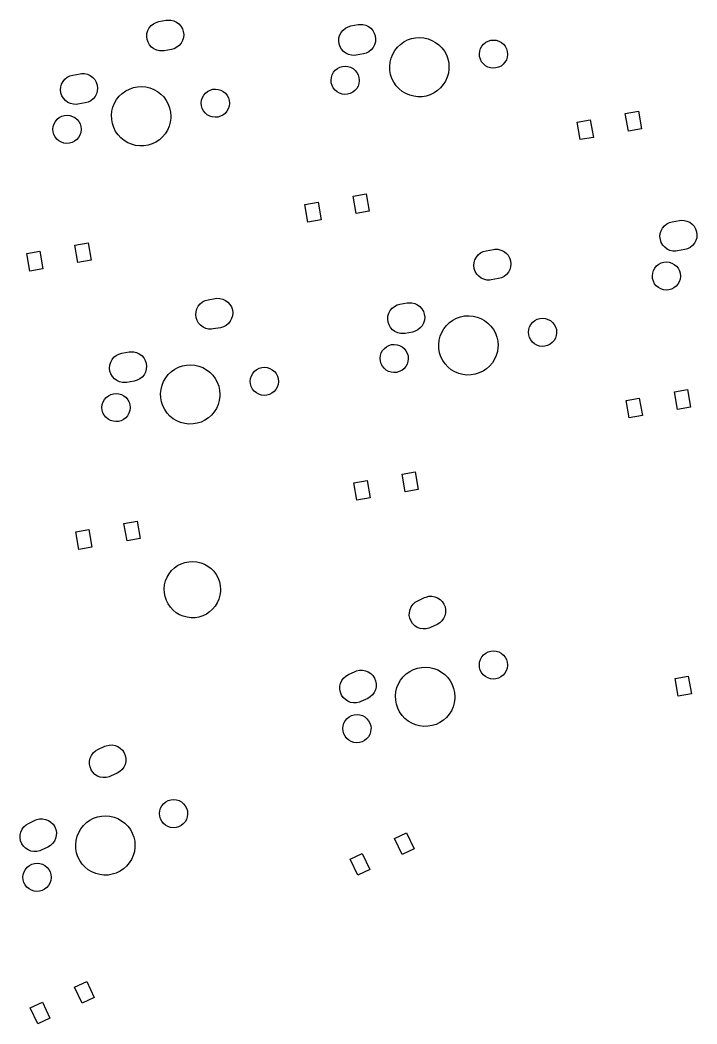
# Model space of a CAD drawing. Extents: x -73 to 324, y -180 to -25.
# Drawn here: x 190.6 to 236.2, y -180.2 to -112.5 of the extents above; entities that cross this region are included whole.
import ezdxf

# ---------------------------------------------------------------- set-up
doc = ezdxf.new("R2010")
doc.units = 0
doc.layers.add('BLACK', color=7, linetype='CONTINUOUS')

msp = doc.modelspace()

# ---------------------------------------------------------------- linework, layer by layer
at = {"layer": 'BLACK', "linetype": 'CONTINUOUS'}
for p, q in [((199.176, -113.18), (199.271, -113.001)), ((199.271, -113.001), (199.399, -112.845)), ((199.399, -112.845), (199.556, -112.718)), ((199.556, -112.718), (199.735, -112.625)), ((199.735, -112.625), (199.93, -112.57)), ((199.93, -112.57), (200.422, -112.483)), ((200.422, -112.483), (200.526, -112.47)), ((200.526, -112.47), (200.728, -112.477)), ((200.728, -112.477), (200.925, -112.524)), ((200.925, -112.524), (201.108, -112.609)), ((201.108, -112.609), (201.27, -112.73)), ((201.27, -112.73), (201.405, -112.88)), ((201.405, -112.88), (201.507, -113.055)), ((212.347, -113.141), (212.504, -113.014)), ((212.504, -113.014), (212.684, -112.921)), ((212.684, -112.921), (212.878, -112.866)), ((212.878, -112.866), (213.37, -112.779)), ((213.37, -112.779), (213.474, -112.767)), ((213.474, -112.767), (213.676, -112.773)), ((213.676, -112.773), (213.873, -112.82)), ((213.873, -112.82), (214.056, -112.905)), ((214.056, -112.905), (214.218, -113.026)), ((214.218, -113.026), (214.353, -113.176)), ((199.104, -113.576), (199.12, -113.374)), ((199.128, -113.776), (199.104, -113.576)), ((199.12, -113.374), (199.176, -113.18)), ((201.507, -113.055), (201.571, -113.246)), ((201.58, -113.649), (201.523, -113.843)), ((201.571, -113.246), (201.596, -113.447)), ((201.596, -113.447), (201.58, -113.649)), ((212.052, -113.872), (212.068, -113.67)), ((212.068, -113.67), (212.125, -113.476)), ((212.125, -113.476), (212.219, -113.298)), ((212.219, -113.298), (212.347, -113.141)), ((214.353, -113.176), (214.455, -113.351)), ((214.455, -113.351), (214.519, -113.543)), ((214.519, -113.543), (214.544, -113.743)), ((216.697, -113.812), (216.963, -113.718)), ((216.963, -113.718), (217.24, -113.663)), ((217.24, -113.663), (217.523, -113.648)), ((217.523, -113.648), (217.804, -113.672)), ((217.804, -113.672), (218.079, -113.736)), ((199.193, -113.968), (199.128, -113.776)), ((199.295, -114.143), (199.193, -113.968)), ((199.429, -114.293), (199.295, -114.143)), ((199.592, -114.414), (199.429, -114.293)), ((200.964, -114.398), (200.77, -114.453)), ((201.144, -114.305), (200.964, -114.398)), ((201.301, -114.178), (201.144, -114.305)), ((201.429, -114.021), (201.301, -114.178)), ((201.523, -113.843), (201.429, -114.021)), ((212.077, -114.072), (212.052, -113.872)), ((212.141, -114.264), (212.077, -114.072)), ((212.243, -114.439), (212.141, -114.264)), ((214.377, -114.317), (214.249, -114.474)), ((214.471, -114.139), (214.377, -114.317)), ((214.528, -113.945), (214.471, -114.139)), ((214.544, -113.743), (214.528, -113.945)), ((215.837, -114.523), (216.012, -114.301)), ((216.012, -114.301), (216.216, -114.106)), ((216.216, -114.106), (216.446, -113.942)), ((216.446, -113.942), (216.697, -113.812)), ((218.079, -113.736), (218.343, -113.838)), ((218.343, -113.838), (218.589, -113.976)), ((218.589, -113.976), (218.814, -114.147)), ((218.814, -114.147), (219.012, -114.348)), ((219.012, -114.348), (219.18, -114.576)), ((221.565, -114.568), (221.621, -114.391)), ((221.621, -114.391), (221.71, -114.228)), ((221.71, -114.228), (221.829, -114.086)), ((221.829, -114.086), (221.974, -113.97)), ((221.974, -113.97), (222.138, -113.884)), ((222.138, -113.884), (222.316, -113.832)), ((222.316, -113.832), (222.501, -113.815)), ((222.501, -113.815), (222.685, -113.835)), ((222.685, -113.835), (222.862, -113.889)), ((222.862, -113.889), (223.025, -113.978)), ((223.025, -113.978), (223.168, -114.096)), ((223.168, -114.096), (223.285, -114.239)), ((223.285, -114.239), (223.372, -114.403)), ((199.775, -114.499), (199.592, -114.414)), ((199.971, -114.546), (199.775, -114.499)), ((200.173, -114.552), (199.971, -114.546)), ((200.277, -114.54), (200.173, -114.552)), ((200.77, -114.453), (200.277, -114.54)), ((212.377, -114.589), (212.243, -114.439)), ((212.54, -114.71), (212.377, -114.589)), ((212.723, -114.795), (212.54, -114.71)), ((212.919, -114.842), (212.723, -114.795)), ((213.121, -114.848), (212.919, -114.842)), ((213.225, -114.836), (213.121, -114.848)), ((213.718, -114.749), (213.225, -114.836)), ((213.912, -114.694), (213.718, -114.749)), ((214.092, -114.601), (213.912, -114.694)), ((214.249, -114.474), (214.092, -114.601)), ((215.521, -115.303), (215.589, -115.029)), ((215.589, -115.029), (215.695, -114.767)), ((215.695, -114.767), (215.837, -114.523)), ((219.18, -114.576), (219.314, -114.824)), ((219.314, -114.824), (219.412, -115.089)), ((221.544, -114.752), (221.565, -114.568)), ((221.56, -114.937), (221.544, -114.752)), ((221.611, -115.115), (221.56, -114.937)), ((223.42, -114.976), (223.362, -115.152)), ((223.372, -114.403), (223.426, -114.581)), ((223.444, -114.792), (223.42, -114.976)), ((223.426, -114.581), (223.444, -114.765)), ((223.444, -114.765), (223.444, -114.792)), ((211.824, -115.851), (211.968, -115.735)), ((211.968, -115.735), (212.132, -115.649)), ((212.132, -115.649), (212.31, -115.596)), ((212.31, -115.596), (212.495, -115.579)), ((212.495, -115.579), (212.679, -115.599)), ((212.679, -115.599), (212.856, -115.654)), ((212.856, -115.654), (213.019, -115.742)), ((213.019, -115.742), (213.162, -115.86)), ((215.492, -115.584), (215.521, -115.303)), ((215.503, -115.867), (215.492, -115.584)), ((219.412, -115.089), (219.471, -115.365)), ((219.471, -115.365), (219.491, -115.647)), ((219.491, -115.647), (219.487, -115.773)), ((221.695, -115.28), (221.611, -115.115)), ((221.811, -115.425), (221.695, -115.28)), ((221.952, -115.545), (221.811, -115.425)), ((222.114, -115.636), (221.952, -115.545)), ((222.29, -115.693), (222.114, -115.636)), ((222.474, -115.715), (222.29, -115.693)), ((222.659, -115.701), (222.474, -115.715)), ((222.837, -115.651), (222.659, -115.701)), ((223.003, -115.567), (222.837, -115.651)), ((223.149, -115.453), (223.003, -115.567)), ((223.27, -115.313), (223.149, -115.453)), ((223.362, -115.152), (223.27, -115.313)), ((193.586, -116.449), (193.744, -116.322)), ((193.744, -116.322), (193.923, -116.229)), ((193.923, -116.229), (194.117, -116.174)), ((194.117, -116.174), (194.61, -116.087)), ((194.61, -116.087), (194.714, -116.075)), ((194.714, -116.075), (194.916, -116.081)), ((194.916, -116.081), (195.112, -116.128)), ((195.112, -116.128), (195.296, -116.213)), ((195.296, -116.213), (195.458, -116.334)), ((195.458, -116.334), (195.593, -116.484)), ((211.538, -116.516), (211.559, -116.332)), ((211.559, -116.332), (211.615, -116.155)), ((211.615, -116.155), (211.704, -115.993)), ((211.704, -115.993), (211.824, -115.851)), ((213.162, -115.86), (213.28, -116.004)), ((213.28, -116.004), (213.367, -116.167)), ((213.367, -116.167), (213.42, -116.345)), ((213.42, -116.345), (213.438, -116.529)), ((215.554, -116.145), (215.503, -115.867)), ((215.643, -116.413), (215.554, -116.145)), ((215.77, -116.665), (215.643, -116.413)), ((219.373, -116.325), (219.259, -116.583)), ((219.45, -116.053), (219.373, -116.325)), ((219.487, -115.773), (219.45, -116.053)), ((193.291, -117.18), (193.308, -116.978)), ((193.308, -116.978), (193.364, -116.784)), ((193.364, -116.784), (193.458, -116.606)), ((193.458, -116.606), (193.586, -116.449)), ((195.593, -116.484), (195.694, -116.659)), ((195.694, -116.659), (195.759, -116.851)), ((195.759, -116.851), (195.783, -117.051)), ((195.783, -117.051), (195.767, -117.253)), ((197.936, -117.12), (198.203, -117.026)), ((198.203, -117.026), (198.48, -116.971)), ((198.48, -116.971), (198.762, -116.956)), ((198.762, -116.956), (199.043, -116.98)), ((199.043, -116.98), (199.319, -117.044)), ((199.319, -117.044), (199.582, -117.146)), ((211.554, -116.701), (211.538, -116.516)), ((211.605, -116.879), (211.554, -116.701)), ((211.69, -117.044), (211.605, -116.879)), ((211.805, -117.189), (211.69, -117.044)), ((213.265, -117.077), (213.143, -117.217)), ((213.356, -116.916), (213.265, -117.077)), ((213.415, -116.74), (213.356, -116.916)), ((213.438, -116.556), (213.415, -116.74)), ((213.438, -116.529), (213.438, -116.556)), ((215.93, -116.898), (215.77, -116.665)), ((216.122, -117.105), (215.93, -116.898)), ((216.341, -117.284), (216.122, -117.105)), ((218.927, -117.039), (218.717, -117.228)), ((219.109, -116.823), (218.927, -117.039)), ((219.259, -116.583), (219.109, -116.823)), ((193.316, -117.38), (193.291, -117.18)), ((193.38, -117.572), (193.316, -117.38)), ((193.482, -117.747), (193.38, -117.572)), ((193.617, -117.897), (193.482, -117.747)), ((195.488, -117.782), (195.331, -117.909)), ((195.616, -117.625), (195.488, -117.782)), ((195.711, -117.447), (195.616, -117.625)), ((195.767, -117.253), (195.711, -117.447)), ((197.076, -117.831), (197.251, -117.609)), ((197.251, -117.609), (197.456, -117.414)), ((197.456, -117.414), (197.686, -117.25)), ((197.686, -117.25), (197.936, -117.12)), ((199.582, -117.146), (199.829, -117.284)), ((199.829, -117.284), (200.053, -117.455)), ((200.053, -117.455), (200.251, -117.656)), ((200.251, -117.656), (200.419, -117.884)), ((202.804, -117.876), (202.86, -117.699)), ((202.86, -117.699), (202.949, -117.536)), ((202.949, -117.536), (203.069, -117.394)), ((203.069, -117.394), (203.213, -117.278)), ((203.213, -117.278), (203.377, -117.192)), ((203.377, -117.192), (203.555, -117.14)), ((203.555, -117.14), (203.74, -117.123)), ((203.74, -117.123), (203.924, -117.143)), ((203.924, -117.143), (204.101, -117.197)), ((204.101, -117.197), (204.265, -117.286)), ((204.265, -117.286), (204.407, -117.404)), ((204.407, -117.404), (204.525, -117.547)), ((204.525, -117.547), (204.612, -117.711)), ((204.612, -117.711), (204.665, -117.889)), ((211.946, -117.31), (211.805, -117.189)), ((212.108, -117.4), (211.946, -117.31)), ((212.284, -117.457), (212.108, -117.4)), ((212.468, -117.479), (212.284, -117.457)), ((212.653, -117.465), (212.468, -117.479)), ((212.832, -117.415), (212.653, -117.465)), ((212.997, -117.332), (212.832, -117.415)), ((213.143, -117.217), (212.997, -117.332)), ((216.583, -117.429), (216.341, -117.284)), ((216.843, -117.539), (216.583, -117.429)), ((217.116, -117.612), (216.843, -117.539)), ((217.397, -117.645), (217.116, -117.612)), ((217.679, -117.638), (217.397, -117.645)), ((217.958, -117.592), (217.679, -117.638)), ((218.227, -117.507), (217.958, -117.592)), ((218.482, -117.385), (218.227, -117.507)), ((218.717, -117.228), (218.482, -117.385)), ((193.779, -118.018), (193.617, -117.897)), ((193.962, -118.103), (193.779, -118.018)), ((194.159, -118.15), (193.962, -118.103)), ((194.361, -118.156), (194.159, -118.15)), ((194.465, -118.144), (194.361, -118.156)), ((194.957, -118.057), (194.465, -118.144)), ((195.152, -118.002), (194.957, -118.057)), ((195.331, -117.909), (195.152, -118.002)), ((196.76, -118.611), (196.828, -118.337)), ((196.828, -118.337), (196.934, -118.075)), ((196.934, -118.075), (197.076, -117.831)), ((200.419, -117.884), (200.553, -118.132)), ((200.553, -118.132), (200.651, -118.397)), ((200.651, -118.397), (200.711, -118.673)), ((202.783, -118.06), (202.804, -117.876)), ((202.799, -118.245), (202.783, -118.06)), ((202.85, -118.423), (202.799, -118.245)), ((202.935, -118.588), (202.85, -118.423)), ((204.601, -118.46), (204.51, -118.621)), ((204.66, -118.284), (204.601, -118.46)), ((204.683, -118.1), (204.66, -118.284)), ((204.665, -117.889), (204.683, -118.073)), ((204.683, -118.073), (204.683, -118.1)), ((193.063, -119.159), (193.207, -119.043)), ((193.207, -119.043), (193.372, -118.957)), ((193.372, -118.957), (193.55, -118.904)), ((193.55, -118.904), (193.734, -118.887)), ((193.734, -118.887), (193.919, -118.907)), ((193.919, -118.907), (194.096, -118.962)), ((194.096, -118.962), (194.259, -119.05)), ((194.259, -119.05), (194.402, -119.168)), ((196.731, -118.892), (196.76, -118.611)), ((196.743, -119.175), (196.731, -118.892)), ((200.727, -119.081), (200.689, -119.361)), ((200.711, -118.673), (200.731, -118.955)), ((200.731, -118.955), (200.727, -119.081)), ((203.05, -118.733), (202.935, -118.588)), ((203.191, -118.853), (203.05, -118.733)), ((203.353, -118.944), (203.191, -118.853)), ((203.529, -119.001), (203.353, -118.944)), ((203.713, -119.023), (203.529, -119.001)), ((203.898, -119.009), (203.713, -119.023)), ((204.077, -118.959), (203.898, -119.009)), ((204.242, -118.875), (204.077, -118.959)), ((204.388, -118.761), (204.242, -118.875)), ((204.51, -118.621), (204.388, -118.761)), ((231.384, -118.778), (232.27, -118.622)), ((231.592, -119.96), (231.384, -118.778)), ((232.27, -118.622), (232.479, -119.804)), ((192.778, -119.824), (192.798, -119.64)), ((192.798, -119.64), (192.854, -119.463)), ((192.854, -119.463), (192.944, -119.301)), ((192.944, -119.301), (193.063, -119.159)), ((194.402, -119.168), (194.519, -119.312)), ((194.519, -119.312), (194.606, -119.475)), ((194.606, -119.475), (194.66, -119.653)), ((194.66, -119.653), (194.678, -119.837)), ((196.793, -119.453), (196.743, -119.175)), ((196.883, -119.721), (196.793, -119.453)), ((197.009, -119.973), (196.883, -119.721)), ((200.612, -119.633), (200.498, -119.891)), ((200.689, -119.361), (200.612, -119.633)), ((228.134, -119.351), (229.02, -119.195)), ((228.342, -120.533), (228.134, -119.351)), ((229.02, -119.195), (229.229, -120.377)), ((232.479, -119.804), (231.592, -119.96)), ((192.793, -120.009), (192.778, -119.824)), ((192.844, -120.187), (192.793, -120.009)), ((192.929, -120.352), (192.844, -120.187)), ((193.044, -120.497), (192.929, -120.352)), ((194.504, -120.385), (194.383, -120.525)), ((194.596, -120.224), (194.504, -120.385)), ((194.654, -120.048), (194.596, -120.224)), ((194.677, -119.864), (194.654, -120.048)), ((194.678, -119.837), (194.677, -119.864)), ((197.17, -120.206), (197.009, -119.973)), ((197.361, -120.413), (197.17, -120.206)), ((197.58, -120.592), (197.361, -120.413)), ((200.167, -120.347), (199.956, -120.536)), ((200.349, -120.131), (200.167, -120.347)), ((200.498, -119.891), (200.349, -120.131)), ((229.229, -120.377), (228.342, -120.533)), ((193.185, -120.618), (193.044, -120.497)), ((193.347, -120.708), (193.185, -120.618)), ((193.524, -120.765), (193.347, -120.708)), ((193.708, -120.787), (193.524, -120.765)), ((193.893, -120.773), (193.708, -120.787)), ((194.071, -120.723), (193.893, -120.773)), ((194.237, -120.64), (194.071, -120.723)), ((194.383, -120.525), (194.237, -120.64)), ((197.823, -120.737), (197.58, -120.592)), ((198.083, -120.847), (197.823, -120.737)), ((198.356, -120.92), (198.083, -120.847)), ((198.636, -120.953), (198.356, -120.92)), ((198.919, -120.946), (198.636, -120.953)), ((199.197, -120.9), (198.919, -120.946)), ((199.467, -120.815), (199.197, -120.9)), ((199.721, -120.693), (199.467, -120.815)), ((199.956, -120.536), (199.721, -120.693)), ((213.02, -124.338), (213.907, -124.181)), ((213.229, -125.519), (213.02, -124.338)), ((213.907, -124.181), (214.115, -125.363)), ((209.77, -124.911), (210.657, -124.754)), ((209.979, -126.092), (209.77, -124.911)), ((210.657, -124.754), (210.865, -125.936)), ((214.115, -125.363), (213.229, -125.519)), ((210.865, -125.936), (209.979, -126.092)), ((233.796, -126.678), (233.89, -126.499)), ((233.89, -126.499), (234.019, -126.343)), ((234.019, -126.343), (234.176, -126.215)), ((234.176, -126.215), (234.355, -126.122)), ((234.355, -126.122), (234.55, -126.067)), ((234.55, -126.067), (235.042, -125.981)), ((235.042, -125.981), (235.146, -125.968)), ((235.146, -125.968), (235.348, -125.974)), ((235.348, -125.974), (235.545, -126.021)), ((235.545, -126.021), (235.728, -126.106)), ((235.728, -126.106), (235.89, -126.227)), ((235.89, -126.227), (236.025, -126.378)), ((236.025, -126.378), (236.126, -126.552)), ((236.126, -126.552), (236.191, -126.744)), ((233.724, -127.073), (233.74, -126.872)), ((233.748, -127.274), (233.724, -127.073)), ((233.74, -126.872), (233.796, -126.678)), ((236.199, -127.146), (236.143, -127.34)), ((236.191, -126.744), (236.216, -126.944)), ((236.216, -126.944), (236.199, -127.146)), ((194.26, -127.646), (195.146, -127.489)), ((194.468, -128.827), (194.26, -127.646)), ((195.146, -127.489), (195.354, -128.671)), ((221.999, -128.023), (222.491, -127.936)), ((222.491, -127.936), (222.595, -127.923)), ((222.595, -127.923), (222.797, -127.929)), ((222.797, -127.929), (222.993, -127.976)), ((233.813, -127.465), (233.748, -127.274)), ((233.914, -127.64), (233.813, -127.465)), ((234.049, -127.791), (233.914, -127.64)), ((234.211, -127.911), (234.049, -127.791)), ((234.394, -127.997), (234.211, -127.911)), ((235.584, -127.895), (235.389, -127.95)), ((235.763, -127.802), (235.584, -127.895)), ((235.92, -127.675), (235.763, -127.802)), ((236.049, -127.519), (235.92, -127.675)), ((236.143, -127.34), (236.049, -127.519)), ((191.01, -128.219), (191.896, -128.062)), ((191.218, -129.4), (191.01, -128.219)), ((191.896, -128.062), (192.104, -129.244)), ((221.245, -128.633), (221.339, -128.454)), ((221.339, -128.454), (221.468, -128.298)), ((221.468, -128.298), (221.625, -128.171)), ((221.625, -128.171), (221.804, -128.078)), ((221.804, -128.078), (221.999, -128.023)), ((222.993, -127.976), (223.177, -128.062)), ((223.177, -128.062), (223.339, -128.182)), ((223.339, -128.182), (223.474, -128.333)), ((223.474, -128.333), (223.575, -128.507)), ((223.575, -128.507), (223.64, -128.699)), ((234.591, -128.043), (234.394, -127.997)), ((234.793, -128.05), (234.591, -128.043)), ((234.897, -128.037), (234.793, -128.05)), ((235.389, -127.95), (234.897, -128.037)), ((192.104, -129.244), (191.218, -129.4)), ((195.354, -128.671), (194.468, -128.827)), ((221.172, -129.028), (221.189, -128.827)), ((221.197, -129.229), (221.172, -129.028)), ((221.189, -128.827), (221.245, -128.633)), ((221.261, -129.421), (221.197, -129.229)), ((223.648, -129.101), (223.592, -129.295)), ((223.64, -128.699), (223.664, -128.9)), ((223.664, -128.9), (223.648, -129.101)), ((233.287, -129.357), (233.376, -129.194)), ((233.376, -129.194), (233.495, -129.052)), ((233.495, -129.052), (233.64, -128.936)), ((233.64, -128.936), (233.804, -128.85)), ((233.804, -128.85), (233.982, -128.798)), ((233.982, -128.798), (234.167, -128.781)), ((234.167, -128.781), (234.351, -128.8)), ((234.351, -128.8), (234.528, -128.855)), ((234.528, -128.855), (234.691, -128.943)), ((234.691, -128.943), (234.834, -129.061)), ((234.834, -129.061), (234.951, -129.205)), ((234.951, -129.205), (235.038, -129.369)), ((221.363, -129.595), (221.261, -129.421)), ((221.498, -129.746), (221.363, -129.595)), ((221.66, -129.866), (221.498, -129.746)), ((221.843, -129.952), (221.66, -129.866)), ((222.04, -129.999), (221.843, -129.952)), ((222.838, -129.905), (222.346, -129.992)), ((223.033, -129.85), (222.838, -129.905)), ((223.212, -129.757), (223.033, -129.85)), ((223.369, -129.63), (223.212, -129.757)), ((223.497, -129.474), (223.369, -129.63)), ((223.592, -129.295), (223.497, -129.474)), ((233.21, -129.717), (233.231, -129.533)), ((233.225, -129.902), (233.21, -129.717)), ((233.277, -130.08), (233.225, -129.902)), ((233.231, -129.533), (233.287, -129.357)), ((235.086, -129.941), (235.028, -130.117)), ((235.038, -129.369), (235.092, -129.546)), ((235.11, -129.757), (235.086, -129.941)), ((235.092, -129.546), (235.11, -129.731)), ((235.11, -129.731), (235.11, -129.757)), ((222.242, -130.005), (222.04, -129.999)), ((222.346, -129.992), (222.242, -130.005)), ((233.361, -130.245), (233.277, -130.08)), ((233.477, -130.391), (233.361, -130.245)), ((233.618, -130.511), (233.477, -130.391)), ((233.78, -130.601), (233.618, -130.511)), ((233.956, -130.659), (233.78, -130.601)), ((234.503, -130.616), (234.325, -130.666)), ((234.669, -130.533), (234.503, -130.616)), ((234.815, -130.419), (234.669, -130.533)), ((234.936, -130.278), (234.815, -130.419)), ((235.028, -130.117), (234.936, -130.278)), ((203.238, -131.331), (203.73, -131.244)), ((203.73, -131.244), (203.834, -131.231)), ((203.834, -131.231), (204.036, -131.237)), ((204.036, -131.237), (204.233, -131.284)), ((204.233, -131.284), (204.416, -131.37)), ((234.14, -130.681), (233.956, -130.659)), ((234.325, -130.666), (234.14, -130.681)), ((202.428, -132.135), (202.484, -131.941)), ((202.484, -131.941), (202.579, -131.762)), ((202.579, -131.762), (202.707, -131.606)), ((202.707, -131.606), (202.864, -131.479)), ((202.864, -131.479), (203.043, -131.386)), ((203.043, -131.386), (203.238, -131.331)), ((204.416, -131.37), (204.578, -131.49)), ((204.578, -131.49), (204.713, -131.641)), ((204.713, -131.641), (204.815, -131.815)), ((204.815, -131.815), (204.879, -132.007)), ((215.527, -132.058), (215.655, -131.902)), ((215.655, -131.902), (215.812, -131.775)), ((215.812, -131.775), (215.992, -131.682)), ((215.992, -131.682), (216.186, -131.627)), ((216.186, -131.627), (216.678, -131.54)), ((216.678, -131.54), (216.782, -131.527)), ((216.782, -131.527), (216.984, -131.533)), ((216.984, -131.533), (217.181, -131.58)), ((217.181, -131.58), (217.364, -131.666)), ((217.364, -131.666), (217.526, -131.786)), ((217.526, -131.786), (217.661, -131.937)), ((217.661, -131.937), (217.763, -132.112)), ((202.412, -132.336), (202.428, -132.135)), ((202.436, -132.537), (202.412, -132.336)), ((202.501, -132.729), (202.436, -132.537)), ((204.831, -132.603), (204.737, -132.782)), ((204.888, -132.409), (204.831, -132.603)), ((204.879, -132.007), (204.904, -132.208)), ((204.904, -132.208), (204.888, -132.409)), ((215.36, -132.632), (215.376, -132.431)), ((215.385, -132.833), (215.36, -132.632)), ((215.376, -132.431), (215.433, -132.237)), ((215.433, -132.237), (215.527, -132.058)), ((217.763, -132.112), (217.827, -132.303)), ((217.827, -132.303), (217.852, -132.504)), ((217.852, -132.504), (217.836, -132.705)), ((219.754, -132.703), (220.005, -132.572)), ((220.005, -132.572), (220.271, -132.479)), ((220.271, -132.479), (220.548, -132.424)), ((220.548, -132.424), (220.831, -132.408)), ((220.831, -132.408), (221.112, -132.433)), ((221.112, -132.433), (221.387, -132.496)), ((221.387, -132.496), (221.651, -132.598)), ((221.651, -132.598), (221.897, -132.736)), ((225.282, -132.731), (225.446, -132.645)), ((225.446, -132.645), (225.624, -132.593)), ((225.624, -132.593), (225.809, -132.576)), ((225.809, -132.576), (225.993, -132.595)), ((225.993, -132.595), (226.17, -132.65)), ((226.17, -132.65), (226.333, -132.738)), ((202.603, -132.903), (202.501, -132.729)), ((202.737, -133.054), (202.603, -132.903)), ((202.9, -133.174), (202.737, -133.054)), ((203.083, -133.26), (202.9, -133.174)), ((203.279, -133.307), (203.083, -133.26)), ((203.481, -133.313), (203.279, -133.307)), ((203.585, -133.3), (203.481, -133.313)), ((204.078, -133.213), (203.585, -133.3)), ((204.272, -133.158), (204.078, -133.213)), ((204.452, -133.065), (204.272, -133.158)), ((204.609, -132.938), (204.452, -133.065)), ((204.737, -132.782), (204.609, -132.938)), ((215.449, -133.025), (215.385, -132.833)), ((215.551, -133.199), (215.449, -133.025)), ((215.685, -133.35), (215.551, -133.199)), ((215.848, -133.47), (215.685, -133.35)), ((217.557, -133.234), (217.4, -133.361)), ((217.685, -133.078), (217.557, -133.234)), ((217.779, -132.899), (217.685, -133.078)), ((217.836, -132.705), (217.779, -132.899)), ((219.003, -133.528), (219.145, -133.284)), ((219.145, -133.284), (219.32, -133.062)), ((219.32, -133.062), (219.524, -132.867)), ((219.524, -132.867), (219.754, -132.703)), ((221.897, -132.736), (222.122, -132.908)), ((222.122, -132.908), (222.32, -133.109)), ((222.32, -133.109), (222.488, -133.336)), ((222.488, -133.336), (222.622, -133.585)), ((224.852, -133.512), (224.873, -133.328)), ((224.873, -133.328), (224.929, -133.152)), ((224.929, -133.152), (225.018, -132.989)), ((225.018, -132.989), (225.137, -132.847)), ((225.137, -132.847), (225.282, -132.731)), ((226.333, -132.738), (226.476, -132.856)), ((226.476, -132.856), (226.593, -133)), ((226.593, -133), (226.68, -133.164)), ((226.68, -133.164), (226.734, -133.341)), ((226.734, -133.341), (226.752, -133.526)), ((216.031, -133.556), (215.848, -133.47)), ((216.227, -133.603), (216.031, -133.556)), ((216.429, -133.609), (216.227, -133.603)), ((216.533, -133.596), (216.429, -133.609)), ((217.026, -133.509), (216.533, -133.596)), ((217.22, -133.454), (217.026, -133.509)), ((217.4, -133.361), (217.22, -133.454)), ((218.829, -134.064), (218.897, -133.79)), ((218.897, -133.79), (219.003, -133.528)), ((222.622, -133.585), (222.72, -133.85)), ((222.72, -133.85), (222.779, -134.126)), ((224.868, -133.697), (224.852, -133.512)), ((224.919, -133.875), (224.868, -133.697)), ((225.003, -134.04), (224.919, -133.875)), ((226.67, -133.912), (226.578, -134.073)), ((226.728, -133.736), (226.67, -133.912)), ((226.752, -133.552), (226.728, -133.736)), ((226.752, -133.526), (226.752, -133.552)), ((215.012, -134.753), (215.132, -134.611)), ((215.132, -134.611), (215.276, -134.495)), ((215.276, -134.495), (215.44, -134.409)), ((215.44, -134.409), (215.618, -134.357)), ((215.618, -134.357), (215.803, -134.34)), ((215.803, -134.34), (215.987, -134.359)), ((215.987, -134.359), (216.164, -134.414)), ((216.164, -134.414), (216.327, -134.502)), ((216.327, -134.502), (216.47, -134.621)), ((216.47, -134.621), (216.588, -134.764)), ((218.8, -134.345), (218.829, -134.064)), ((218.811, -134.627), (218.8, -134.345)), ((218.862, -134.905), (218.811, -134.627)), ((222.795, -134.533), (222.758, -134.813)), ((222.779, -134.126), (222.799, -134.408)), ((222.799, -134.408), (222.795, -134.533)), ((225.119, -134.186), (225.003, -134.04)), ((225.26, -134.306), (225.119, -134.186)), ((225.422, -134.396), (225.26, -134.306)), ((225.598, -134.454), (225.422, -134.396)), ((225.782, -134.476), (225.598, -134.454)), ((225.967, -134.461), (225.782, -134.476)), ((226.145, -134.411), (225.967, -134.461)), ((226.311, -134.328), (226.145, -134.411)), ((226.457, -134.214), (226.311, -134.328)), ((226.578, -134.073), (226.457, -134.214)), ((196.672, -135.545), (196.766, -135.366)), ((196.766, -135.366), (196.894, -135.21)), ((196.894, -135.21), (197.052, -135.083)), ((197.052, -135.083), (197.231, -134.99)), ((197.231, -134.99), (197.425, -134.935)), ((197.425, -134.935), (197.918, -134.848)), ((197.918, -134.848), (198.022, -134.835)), ((198.022, -134.835), (198.224, -134.841)), ((198.224, -134.841), (198.42, -134.888)), ((198.42, -134.888), (198.604, -134.974)), ((198.604, -134.974), (198.766, -135.094)), ((198.766, -135.094), (198.901, -135.245)), ((198.901, -135.245), (199.002, -135.42)), ((214.846, -135.277), (214.867, -135.093)), ((214.862, -135.462), (214.846, -135.277)), ((214.867, -135.093), (214.923, -134.916)), ((214.923, -134.916), (215.012, -134.753)), ((216.588, -134.764), (216.675, -134.928)), ((216.675, -134.928), (216.728, -135.105)), ((216.746, -135.317), (216.723, -135.5)), ((216.728, -135.105), (216.746, -135.29)), ((216.746, -135.29), (216.746, -135.317)), ((218.951, -135.173), (218.862, -134.905)), ((219.078, -135.426), (218.951, -135.173)), ((222.567, -135.344), (222.417, -135.583)), ((222.681, -135.085), (222.567, -135.344)), ((222.758, -134.813), (222.681, -135.085)), ((196.599, -135.94), (196.616, -135.739)), ((196.624, -136.141), (196.599, -135.94)), ((196.616, -135.739), (196.672, -135.545)), ((199.002, -135.42), (199.067, -135.611)), ((199.075, -136.013), (199.019, -136.207)), ((199.067, -135.611), (199.091, -135.812)), ((199.091, -135.812), (199.075, -136.013)), ((200.764, -136.175), (200.994, -136.011)), ((200.994, -136.011), (201.244, -135.88)), ((201.244, -135.88), (201.511, -135.787)), ((201.511, -135.787), (201.788, -135.732)), ((201.788, -135.732), (202.07, -135.716)), ((202.07, -135.716), (202.351, -135.741)), ((202.351, -135.741), (202.627, -135.804)), ((202.627, -135.804), (202.89, -135.906)), ((202.89, -135.906), (203.137, -136.044)), ((203.137, -136.044), (203.361, -136.216)), ((206.377, -136.155), (206.521, -136.039)), ((206.521, -136.039), (206.685, -135.953)), ((206.685, -135.953), (206.863, -135.901)), ((206.863, -135.901), (207.048, -135.884)), ((207.048, -135.884), (207.232, -135.903)), ((207.232, -135.903), (207.409, -135.958)), ((207.409, -135.958), (207.573, -136.046)), ((207.573, -136.046), (207.715, -136.164)), ((214.913, -135.64), (214.862, -135.462)), ((214.998, -135.805), (214.913, -135.64)), ((215.113, -135.95), (214.998, -135.805)), ((215.254, -136.07), (215.113, -135.95)), ((216.451, -135.978), (216.305, -136.092)), ((216.573, -135.838), (216.451, -135.978)), ((216.664, -135.676), (216.573, -135.838)), ((216.723, -135.5), (216.664, -135.676)), ((219.238, -135.658), (219.078, -135.426)), ((219.43, -135.866), (219.238, -135.658)), ((219.649, -136.044), (219.43, -135.866)), ((219.891, -136.19), (219.649, -136.044)), ((222.025, -135.988), (221.79, -136.145)), ((222.235, -135.8), (222.025, -135.988)), ((222.417, -135.583), (222.235, -135.8)), ((196.688, -136.333), (196.624, -136.141)), ((196.79, -136.507), (196.688, -136.333)), ((196.925, -136.658), (196.79, -136.507)), ((197.087, -136.778), (196.925, -136.658)), ((198.639, -136.669), (198.46, -136.762)), ((198.796, -136.542), (198.639, -136.669)), ((198.924, -136.386), (198.796, -136.542)), ((199.019, -136.207), (198.924, -136.386)), ((200.242, -136.836), (200.384, -136.592)), ((200.384, -136.592), (200.559, -136.37)), ((200.559, -136.37), (200.764, -136.175)), ((203.361, -136.216), (203.559, -136.417)), ((203.559, -136.417), (203.727, -136.644)), ((203.727, -136.644), (203.861, -136.893)), ((206.091, -136.82), (206.112, -136.636)), ((206.112, -136.636), (206.168, -136.46)), ((206.168, -136.46), (206.257, -136.297)), ((206.257, -136.297), (206.377, -136.155)), ((207.715, -136.164), (207.833, -136.308)), ((207.833, -136.308), (207.92, -136.472)), ((207.92, -136.472), (207.973, -136.649)), ((207.973, -136.649), (207.991, -136.834)), ((215.416, -136.161), (215.254, -136.07)), ((215.592, -136.218), (215.416, -136.161)), ((215.776, -136.24), (215.592, -136.218)), ((215.961, -136.226), (215.776, -136.24)), ((216.14, -136.176), (215.961, -136.226)), ((216.305, -136.092), (216.14, -136.176)), ((220.151, -136.3), (219.891, -136.19)), ((220.424, -136.372), (220.151, -136.3)), ((220.705, -136.406), (220.424, -136.372)), ((220.987, -136.399), (220.705, -136.406)), ((221.266, -136.353), (220.987, -136.399)), ((221.535, -136.267), (221.266, -136.353)), ((221.79, -136.145), (221.535, -136.267)), ((197.27, -136.864), (197.087, -136.778)), ((197.467, -136.911), (197.27, -136.864)), ((197.669, -136.917), (197.467, -136.911)), ((197.773, -136.904), (197.669, -136.917)), ((198.265, -136.817), (197.773, -136.904)), ((198.46, -136.762), (198.265, -136.817)), ((200.039, -137.653), (200.068, -137.372)), ((200.068, -137.372), (200.136, -137.098)), ((200.136, -137.098), (200.242, -136.836)), ((203.861, -136.893), (203.959, -137.158)), ((203.959, -137.158), (204.019, -137.434)), ((206.107, -137.005), (206.091, -136.82)), ((206.158, -137.183), (206.107, -137.005)), ((206.243, -137.348), (206.158, -137.183)), ((206.358, -137.494), (206.243, -137.348)), ((207.818, -137.381), (207.696, -137.522)), ((207.909, -137.22), (207.818, -137.381)), ((207.968, -137.044), (207.909, -137.22)), ((207.991, -136.86), (207.968, -137.044)), ((207.991, -136.834), (207.991, -136.86)), ((234.692, -137.539), (235.578, -137.383)), ((235.578, -137.383), (235.787, -138.564)), ((196.162, -138.224), (196.252, -138.061)), ((196.252, -138.061), (196.371, -137.919)), ((196.371, -137.919), (196.515, -137.803)), ((196.515, -137.803), (196.68, -137.717)), ((196.68, -137.717), (196.858, -137.665)), ((196.858, -137.665), (197.042, -137.648)), ((197.042, -137.648), (197.227, -137.667)), ((197.227, -137.667), (197.404, -137.722)), ((197.404, -137.722), (197.567, -137.81)), ((197.567, -137.81), (197.71, -137.929)), ((197.71, -137.929), (197.827, -138.072)), ((197.827, -138.072), (197.914, -138.236)), ((200.051, -137.935), (200.039, -137.653)), ((200.101, -138.213), (200.051, -137.935)), ((204.035, -137.841), (203.997, -138.121)), ((204.019, -137.434), (204.038, -137.716)), ((204.038, -137.716), (204.035, -137.841)), ((206.499, -137.614), (206.358, -137.494)), ((206.661, -137.704), (206.499, -137.614)), ((206.837, -137.762), (206.661, -137.704)), ((207.021, -137.784), (206.837, -137.762)), ((207.206, -137.769), (207.021, -137.784)), ((207.385, -137.719), (207.206, -137.769)), ((207.55, -137.636), (207.385, -137.719)), ((207.696, -137.522), (207.55, -137.636)), ((231.442, -138.112), (232.328, -137.956)), ((232.328, -137.956), (232.537, -139.138)), ((234.9, -138.721), (234.692, -137.539)), ((196.086, -138.585), (196.106, -138.4)), ((196.101, -138.77), (196.086, -138.585)), ((196.106, -138.4), (196.162, -138.224)), ((197.914, -138.236), (197.968, -138.413)), ((197.985, -138.625), (197.962, -138.808)), ((197.968, -138.413), (197.986, -138.598)), ((197.986, -138.598), (197.985, -138.625)), ((200.191, -138.481), (200.101, -138.213)), ((200.317, -138.734), (200.191, -138.481)), ((200.478, -138.966), (200.317, -138.734)), ((203.806, -138.652), (203.657, -138.891)), ((203.92, -138.393), (203.806, -138.652)), ((203.997, -138.121), (203.92, -138.393)), ((231.65, -139.294), (231.442, -138.112)), ((235.787, -138.564), (234.9, -138.721)), ((196.152, -138.948), (196.101, -138.77)), ((196.237, -139.113), (196.152, -138.948)), ((196.352, -139.258), (196.237, -139.113)), ((196.493, -139.378), (196.352, -139.258)), ((196.655, -139.469), (196.493, -139.378)), ((197.545, -139.4), (197.379, -139.484)), ((197.691, -139.286), (197.545, -139.4)), ((197.812, -139.146), (197.691, -139.286)), ((197.904, -138.984), (197.812, -139.146)), ((197.962, -138.808), (197.904, -138.984)), ((200.669, -139.174), (200.478, -138.966)), ((200.888, -139.352), (200.669, -139.174)), ((201.131, -139.498), (200.888, -139.352)), ((203.264, -139.296), (203.029, -139.453)), ((203.475, -139.108), (203.264, -139.296)), ((203.657, -138.891), (203.475, -139.108)), ((232.537, -139.138), (231.65, -139.294)), ((196.832, -139.526), (196.655, -139.469)), ((197.016, -139.548), (196.832, -139.526)), ((197.201, -139.534), (197.016, -139.548)), ((197.379, -139.484), (197.201, -139.534)), ((201.391, -139.608), (201.131, -139.498)), ((201.664, -139.68), (201.391, -139.608)), ((201.944, -139.714), (201.664, -139.68)), ((202.227, -139.707), (201.944, -139.714)), ((202.505, -139.661), (202.227, -139.707)), ((202.775, -139.575), (202.505, -139.661)), ((203.029, -139.453), (202.775, -139.575)), ((216.328, -143.098), (217.215, -142.942)), ((216.537, -144.28), (216.328, -143.098)), ((217.215, -142.942), (217.423, -144.124)), ((213.078, -143.671), (213.965, -143.515)), ((213.287, -144.853), (213.078, -143.671)), ((213.965, -143.515), (214.173, -144.697)), ((217.423, -144.124), (216.537, -144.28)), ((214.173, -144.697), (213.287, -144.853)), ((194.318, -146.979), (195.204, -146.823)), ((195.204, -146.823), (195.412, -148.005)), ((197.568, -146.406), (198.454, -146.25)), ((197.776, -147.588), (197.568, -146.406)), ((198.454, -146.25), (198.662, -147.432)), ((194.526, -148.161), (194.318, -146.979)), ((198.662, -147.432), (197.776, -147.588)), ((195.412, -148.005), (194.526, -148.161)), ((200.613, -149.808), (200.779, -149.597)), ((200.779, -149.597), (200.973, -149.412)), ((200.973, -149.412), (201.191, -149.256)), ((201.191, -149.256), (201.429, -149.132)), ((201.429, -149.132), (201.683, -149.043)), ((201.683, -149.043), (201.946, -148.991)), ((201.946, -148.991), (202.214, -148.976)), ((202.214, -148.976), (202.481, -148.999)), ((202.481, -148.999), (202.743, -149.06)), ((202.743, -149.06), (202.993, -149.157)), ((202.993, -149.157), (203.227, -149.288)), ((203.227, -149.288), (203.44, -149.451)), ((203.44, -149.451), (203.629, -149.642)), ((200.377, -150.289), (200.478, -150.04)), ((200.478, -150.04), (200.613, -149.808)), ((203.629, -149.642), (203.788, -149.858)), ((203.788, -149.858), (203.916, -150.094)), ((203.916, -150.094), (204.009, -150.346)), ((200.285, -150.816), (200.312, -150.549)), ((200.295, -151.084), (200.285, -150.816)), ((200.312, -150.549), (200.377, -150.289)), ((204.009, -150.346), (204.065, -150.608)), ((204.065, -150.608), (204.084, -150.876)), ((204.084, -150.876), (204.08, -150.995)), ((200.344, -151.349), (200.295, -151.084)), ((200.429, -151.603), (200.344, -151.349)), ((200.549, -151.843), (200.429, -151.603)), ((203.972, -151.52), (203.863, -151.765)), ((204.045, -151.261), (203.972, -151.52)), ((204.08, -150.995), (204.045, -151.261)), ((217.218, -151.728), (217.392, -151.625)), ((217.392, -151.625), (217.845, -151.413)), ((217.845, -151.413), (217.942, -151.374)), ((217.942, -151.374), (218.139, -151.328)), ((218.139, -151.328), (218.341, -151.322)), ((218.341, -151.322), (218.54, -151.357)), ((218.54, -151.357), (218.728, -151.432)), ((218.728, -151.432), (218.897, -151.542)), ((218.897, -151.542), (219.04, -151.685)), ((200.701, -152.064), (200.549, -151.843)), ((200.883, -152.261), (200.701, -152.064)), ((201.091, -152.43), (200.883, -152.261)), ((203.548, -152.198), (203.349, -152.377)), ((203.721, -151.993), (203.548, -152.198)), ((203.863, -151.765), (203.721, -151.993)), ((216.822, -152.409), (216.866, -152.212)), ((216.866, -152.212), (216.95, -152.028)), ((216.95, -152.028), (217.069, -151.864)), ((217.069, -151.864), (217.218, -151.728)), ((219.04, -151.685), (219.152, -151.853)), ((219.152, -151.853), (219.228, -152.041)), ((219.228, -152.041), (219.264, -152.239)), ((219.264, -152.239), (219.26, -152.441)), ((201.321, -152.569), (201.091, -152.43)), ((201.569, -152.674), (201.321, -152.569)), ((201.828, -152.742), (201.569, -152.674)), ((202.094, -152.774), (201.828, -152.742)), ((202.363, -152.768), (202.094, -152.774)), ((202.628, -152.724), (202.363, -152.768)), ((202.883, -152.643), (202.628, -152.724)), ((203.125, -152.526), (202.883, -152.643)), ((203.349, -152.377), (203.125, -152.526)), ((216.817, -152.611), (216.822, -152.409)), ((216.854, -152.81), (216.817, -152.611)), ((216.93, -152.997), (216.854, -152.81)), ((219.132, -152.823), (219.013, -152.986)), ((219.215, -152.638), (219.132, -152.823)), ((219.26, -152.441), (219.215, -152.638)), ((217.041, -153.166), (216.93, -152.997)), ((217.185, -153.308), (217.041, -153.166)), ((217.354, -153.419), (217.185, -153.308)), ((217.542, -153.493), (217.354, -153.419)), ((217.741, -153.528), (217.542, -153.493)), ((217.943, -153.522), (217.741, -153.528)), ((218.14, -153.476), (217.943, -153.522)), ((218.237, -153.437), (218.14, -153.476)), ((218.69, -153.226), (218.237, -153.437)), ((218.864, -153.122), (218.69, -153.226)), ((219.013, -152.986), (218.864, -153.122)), ((222.312, -155.023), (222.496, -155.006)), ((222.496, -155.006), (222.681, -155.025)), ((221.56, -155.758), (221.616, -155.582)), ((221.616, -155.582), (221.706, -155.419)), ((221.706, -155.419), (221.825, -155.277)), ((221.825, -155.277), (221.969, -155.161)), ((221.969, -155.161), (222.134, -155.075)), ((222.134, -155.075), (222.312, -155.023)), ((222.681, -155.025), (222.858, -155.08)), ((222.858, -155.08), (223.021, -155.168)), ((223.021, -155.168), (223.164, -155.286)), ((223.164, -155.286), (223.281, -155.43)), ((223.281, -155.43), (223.368, -155.594)), ((223.368, -155.594), (223.422, -155.771)), ((213.163, -156.399), (213.26, -156.36)), ((213.26, -156.36), (213.457, -156.313)), ((213.457, -156.313), (213.659, -156.308)), ((213.659, -156.308), (213.858, -156.343)), ((213.858, -156.343), (214.046, -156.417)), ((216.841, -156.397), (217.091, -156.267)), ((217.091, -156.267), (217.358, -156.174)), ((217.358, -156.174), (217.635, -156.118)), ((217.635, -156.118), (217.917, -156.103)), ((217.917, -156.103), (218.198, -156.127)), ((218.198, -156.127), (218.474, -156.191)), ((218.474, -156.191), (218.737, -156.293)), ((218.737, -156.293), (218.984, -156.431)), ((221.54, -155.943), (221.56, -155.758)), ((221.555, -156.127), (221.54, -155.943)), ((221.606, -156.305), (221.555, -156.127)), ((221.691, -156.47), (221.606, -156.305)), ((223.358, -156.342), (223.266, -156.503)), ((223.416, -156.166), (223.358, -156.342)), ((223.439, -155.982), (223.416, -156.166)), ((223.422, -155.771), (223.44, -155.956)), ((223.44, -155.956), (223.439, -155.982)), ((212.185, -157.198), (212.268, -157.013)), ((212.268, -157.013), (212.387, -156.85)), ((212.387, -156.85), (212.536, -156.714)), ((212.536, -156.714), (212.71, -156.61)), ((212.71, -156.61), (213.163, -156.399)), ((214.046, -156.417), (214.215, -156.528)), ((214.215, -156.528), (214.358, -156.67)), ((214.358, -156.67), (214.47, -156.839)), ((214.47, -156.839), (214.546, -157.026)), ((214.546, -157.026), (214.582, -157.225)), ((216.09, -157.223), (216.231, -156.979)), ((216.231, -156.979), (216.406, -156.757)), ((216.406, -156.757), (216.611, -156.562)), ((216.611, -156.562), (216.841, -156.397)), ((218.984, -156.431), (219.208, -156.602)), ((219.208, -156.602), (219.406, -156.804)), ((219.406, -156.804), (219.574, -157.031)), ((219.574, -157.031), (219.708, -157.28)), ((221.806, -156.616), (221.691, -156.47)), ((221.947, -156.736), (221.806, -156.616)), ((222.109, -156.826), (221.947, -156.736)), ((222.286, -156.884), (222.109, -156.826)), ((222.47, -156.906), (222.286, -156.884)), ((222.655, -156.891), (222.47, -156.906)), ((222.833, -156.841), (222.655, -156.891)), ((222.999, -156.758), (222.833, -156.841)), ((223.145, -156.644), (222.999, -156.758)), ((223.266, -156.503), (223.145, -156.644)), ((234.75, -156.873), (235.636, -156.716)), ((234.958, -158.054), (234.75, -156.873)), ((235.636, -156.716), (235.845, -157.898)), ((212.136, -157.597), (212.14, -157.395)), ((212.172, -157.795), (212.136, -157.597)), ((212.14, -157.395), (212.185, -157.198)), ((214.533, -157.624), (214.45, -157.808)), ((214.578, -157.427), (214.533, -157.624)), ((214.582, -157.225), (214.578, -157.427)), ((215.915, -157.759), (215.984, -157.485)), ((215.984, -157.485), (216.09, -157.223)), ((219.708, -157.28), (219.806, -157.545)), ((219.806, -157.545), (219.866, -157.821)), ((212.248, -157.983), (212.172, -157.795)), ((212.36, -158.151), (212.248, -157.983)), ((212.503, -158.294), (212.36, -158.151)), ((212.672, -158.404), (212.503, -158.294)), ((214.008, -158.211), (213.555, -158.423)), ((214.182, -158.108), (214.008, -158.211)), ((214.331, -157.972), (214.182, -158.108)), ((214.45, -157.808), (214.331, -157.972)), ((215.887, -158.04), (215.915, -157.759)), ((215.898, -158.322), (215.887, -158.04)), ((215.948, -158.6), (215.898, -158.322)), ((219.882, -158.228), (219.844, -158.508)), ((219.866, -157.821), (219.886, -158.103)), ((219.886, -158.103), (219.882, -158.228)), ((235.845, -157.898), (234.958, -158.054)), ((212.86, -158.479), (212.672, -158.404)), ((213.059, -158.514), (212.86, -158.479)), ((213.261, -158.508), (213.059, -158.514)), ((213.458, -158.462), (213.261, -158.508)), ((213.555, -158.423), (213.458, -158.462)), ((216.038, -158.868), (215.948, -158.6)), ((216.164, -159.121), (216.038, -158.868)), ((219.653, -159.039), (219.504, -159.278)), ((219.767, -158.78), (219.653, -159.039)), ((219.844, -158.508), (219.767, -158.78)), ((212.408, -159.875), (212.498, -159.713)), ((212.498, -159.713), (212.617, -159.571)), ((212.617, -159.571), (212.761, -159.455)), ((212.761, -159.455), (212.926, -159.369)), ((212.926, -159.369), (213.104, -159.316)), ((213.104, -159.316), (213.288, -159.3)), ((213.288, -159.3), (213.473, -159.319)), ((213.473, -159.319), (213.65, -159.374)), ((213.65, -159.374), (213.813, -159.462)), ((213.813, -159.462), (213.956, -159.58)), ((213.956, -159.58), (214.073, -159.724)), ((214.073, -159.724), (214.16, -159.888)), ((216.325, -159.353), (216.164, -159.121)), ((216.517, -159.561), (216.325, -159.353)), ((216.736, -159.739), (216.517, -159.561)), ((216.978, -159.885), (216.736, -159.739)), ((219.111, -159.683), (218.877, -159.84)), ((219.322, -159.494), (219.111, -159.683)), ((219.504, -159.278), (219.322, -159.494)), ((212.332, -160.236), (212.352, -160.052)), ((212.347, -160.421), (212.332, -160.236)), ((212.398, -160.599), (212.347, -160.421)), ((212.352, -160.052), (212.408, -159.875)), ((214.16, -159.888), (214.213, -160.065)), ((214.231, -160.276), (214.208, -160.46)), ((214.213, -160.065), (214.232, -160.25)), ((214.232, -160.25), (214.231, -160.276)), ((217.238, -159.995), (216.978, -159.885)), ((217.511, -160.067), (217.238, -159.995)), ((217.791, -160.1), (217.511, -160.067)), ((218.074, -160.094), (217.791, -160.1)), ((218.353, -160.047), (218.074, -160.094)), ((218.622, -159.962), (218.353, -160.047)), ((218.877, -159.84), (218.622, -159.962)), ((212.483, -160.764), (212.398, -160.599)), ((212.598, -160.909), (212.483, -160.764)), ((212.739, -161.03), (212.598, -160.909)), ((212.901, -161.12), (212.739, -161.03)), ((213.791, -161.052), (213.625, -161.135)), ((213.937, -160.938), (213.791, -161.052)), ((214.058, -160.797), (213.937, -160.938)), ((214.149, -160.636), (214.058, -160.797)), ((214.208, -160.46), (214.149, -160.636)), ((195.494, -161.89), (195.643, -161.754)), ((195.643, -161.754), (195.817, -161.65)), ((195.817, -161.65), (196.27, -161.439)), ((196.27, -161.439), (196.367, -161.4)), ((196.367, -161.4), (196.563, -161.354)), ((196.563, -161.354), (196.766, -161.348)), ((196.766, -161.348), (196.965, -161.383)), ((196.965, -161.383), (197.152, -161.458)), ((197.152, -161.458), (197.322, -161.568)), ((197.322, -161.568), (197.465, -161.711)), ((197.465, -161.711), (197.577, -161.879)), ((213.078, -161.177), (212.901, -161.12)), ((213.262, -161.199), (213.078, -161.177)), ((213.447, -161.185), (213.262, -161.199)), ((213.625, -161.135), (213.447, -161.185)), ((195.242, -162.637), (195.247, -162.435)), ((195.247, -162.435), (195.291, -162.238)), ((195.291, -162.238), (195.375, -162.054)), ((195.375, -162.054), (195.494, -161.89)), ((197.577, -161.879), (197.653, -162.066)), ((197.653, -162.066), (197.689, -162.265)), ((197.689, -162.265), (197.685, -162.467)), ((195.279, -162.836), (195.242, -162.637)), ((195.355, -163.023), (195.279, -162.836)), ((195.466, -163.191), (195.355, -163.023)), ((197.438, -163.012), (197.289, -163.148)), ((197.557, -162.848), (197.438, -163.012)), ((197.64, -162.664), (197.557, -162.848)), ((197.685, -162.467), (197.64, -162.664)), ((195.61, -163.334), (195.466, -163.191)), ((195.779, -163.445), (195.61, -163.334)), ((195.967, -163.519), (195.779, -163.445)), ((196.166, -163.554), (195.967, -163.519)), ((196.368, -163.548), (196.166, -163.554)), ((196.565, -163.502), (196.368, -163.548)), ((196.662, -163.463), (196.565, -163.502)), ((197.115, -163.252), (196.662, -163.463)), ((197.289, -163.148), (197.115, -163.252)), ((200.394, -165.187), (200.559, -165.101)), ((200.559, -165.101), (200.737, -165.048)), ((200.737, -165.048), (200.921, -165.032)), ((200.921, -165.032), (201.106, -165.051)), ((201.106, -165.051), (201.283, -165.106)), ((201.283, -165.106), (201.446, -165.194)), ((199.965, -165.968), (199.985, -165.784)), ((199.985, -165.784), (200.041, -165.607)), ((200.041, -165.607), (200.131, -165.445)), ((200.131, -165.445), (200.25, -165.303)), ((200.25, -165.303), (200.394, -165.187)), ((201.446, -165.194), (201.589, -165.312)), ((201.589, -165.312), (201.706, -165.456)), ((201.706, -165.456), (201.793, -165.62)), ((201.793, -165.62), (201.847, -165.797)), ((201.847, -165.797), (201.865, -165.982)), ((191.135, -166.636), (191.588, -166.425)), ((191.588, -166.425), (191.685, -166.386)), ((191.685, -166.386), (191.882, -166.339)), ((191.882, -166.339), (192.084, -166.334)), ((192.084, -166.334), (192.283, -166.369)), ((192.283, -166.369), (192.471, -166.443)), ((192.471, -166.443), (192.64, -166.554)), ((195.036, -166.588), (195.266, -166.423)), ((195.266, -166.423), (195.516, -166.293)), ((195.516, -166.293), (195.783, -166.199)), ((195.783, -166.199), (196.06, -166.144)), ((196.06, -166.144), (196.342, -166.129)), ((196.342, -166.129), (196.623, -166.153)), ((196.623, -166.153), (196.899, -166.217)), ((196.899, -166.217), (197.162, -166.319)), ((197.162, -166.319), (197.409, -166.457)), ((197.409, -166.457), (197.633, -166.628)), ((199.98, -166.153), (199.965, -165.968)), ((200.031, -166.331), (199.98, -166.153)), ((200.116, -166.496), (200.031, -166.331)), ((200.231, -166.642), (200.116, -166.496)), ((201.782, -166.368), (201.691, -166.529)), ((201.841, -166.192), (201.782, -166.368)), ((201.864, -166.008), (201.841, -166.192)), ((201.865, -165.982), (201.864, -166.008)), ((190.61, -167.223), (190.693, -167.039)), ((190.693, -167.039), (190.812, -166.876)), ((190.812, -166.876), (190.961, -166.74)), ((190.961, -166.74), (191.135, -166.636)), ((192.64, -166.554), (192.783, -166.696)), ((192.783, -166.696), (192.895, -166.865)), ((192.895, -166.865), (192.971, -167.052)), ((192.971, -167.052), (193.007, -167.251)), ((194.515, -167.249), (194.656, -167.004)), ((194.656, -167.004), (194.831, -166.783)), ((194.831, -166.783), (195.036, -166.588)), ((197.633, -166.628), (197.831, -166.83)), ((197.831, -166.83), (197.999, -167.057)), ((197.999, -167.057), (198.133, -167.306)), ((200.372, -166.762), (200.231, -166.642)), ((200.534, -166.852), (200.372, -166.762)), ((200.711, -166.909), (200.534, -166.852)), ((200.895, -166.931), (200.711, -166.909)), ((201.08, -166.917), (200.895, -166.931)), ((201.258, -166.867), (201.08, -166.917)), ((201.424, -166.784), (201.258, -166.867)), ((201.57, -166.67), (201.424, -166.784)), ((201.691, -166.529), (201.57, -166.67)), ((190.561, -167.623), (190.565, -167.421)), ((190.597, -167.821), (190.561, -167.623)), ((190.565, -167.421), (190.61, -167.223)), ((190.673, -168.009), (190.597, -167.821)), ((192.875, -167.834), (192.756, -167.998)), ((192.958, -167.65), (192.875, -167.834)), ((193.003, -167.453), (192.958, -167.65)), ((193.007, -167.251), (193.003, -167.453)), ((194.312, -168.066), (194.34, -167.785)), ((194.34, -167.785), (194.408, -167.511)), ((194.408, -167.511), (194.515, -167.249)), ((198.133, -167.306), (198.231, -167.571)), ((198.231, -167.571), (198.291, -167.847)), ((198.291, -167.847), (198.311, -168.129)), ((215.816, -167.654), (216.632, -167.274)), ((216.323, -168.742), (215.816, -167.654)), ((216.632, -167.274), (217.139, -168.361)), ((190.785, -168.177), (190.673, -168.009)), ((190.928, -168.32), (190.785, -168.177)), ((191.097, -168.43), (190.928, -168.32)), ((191.285, -168.505), (191.097, -168.43)), ((191.484, -168.54), (191.285, -168.505)), ((191.686, -168.534), (191.484, -168.54)), ((191.883, -168.488), (191.686, -168.534)), ((191.98, -168.449), (191.883, -168.488)), ((192.433, -168.237), (191.98, -168.449)), ((192.607, -168.134), (192.433, -168.237)), ((192.756, -167.998), (192.607, -168.134)), ((194.323, -168.348), (194.312, -168.066)), ((194.373, -168.626), (194.323, -168.348)), ((198.269, -168.534), (198.192, -168.806)), ((198.307, -168.254), (198.269, -168.534)), ((198.311, -168.129), (198.307, -168.254)), ((217.139, -168.361), (216.323, -168.742)), ((194.463, -168.894), (194.373, -168.626)), ((194.589, -169.147), (194.463, -168.894)), ((194.75, -169.379), (194.589, -169.147)), ((198.078, -169.064), (197.929, -169.304)), ((198.192, -168.806), (198.078, -169.064)), ((212.826, -169.049), (213.641, -168.668)), ((213.333, -170.136), (212.826, -169.049)), ((213.641, -168.668), (214.148, -169.756)), ((190.777, -170.078), (190.833, -169.901)), ((190.833, -169.901), (190.923, -169.739)), ((190.923, -169.739), (191.042, -169.597)), ((191.042, -169.597), (191.186, -169.481)), ((191.186, -169.481), (191.351, -169.395)), ((191.351, -169.395), (191.529, -169.342)), ((191.529, -169.342), (191.713, -169.325)), ((191.713, -169.325), (191.898, -169.345)), ((191.898, -169.345), (192.075, -169.4)), ((192.075, -169.4), (192.238, -169.488)), ((192.238, -169.488), (192.381, -169.606)), ((192.381, -169.606), (192.498, -169.75)), ((192.498, -169.75), (192.585, -169.913)), ((194.941, -169.586), (194.75, -169.379)), ((195.161, -169.765), (194.941, -169.586)), ((195.403, -169.911), (195.161, -169.765)), ((197.302, -169.866), (197.047, -169.988)), ((197.536, -169.709), (197.302, -169.866)), ((197.747, -169.52), (197.536, -169.709)), ((197.929, -169.304), (197.747, -169.52)), ((214.148, -169.756), (213.333, -170.136)), ((190.757, -170.262), (190.777, -170.078)), ((190.772, -170.447), (190.757, -170.262)), ((190.823, -170.625), (190.772, -170.447)), ((192.633, -170.486), (192.574, -170.662)), ((192.585, -169.913), (192.638, -170.091)), ((192.656, -170.302), (192.633, -170.486)), ((192.638, -170.091), (192.657, -170.275)), ((192.657, -170.275), (192.656, -170.302)), ((195.663, -170.021), (195.403, -169.911)), ((195.936, -170.093), (195.663, -170.021)), ((196.216, -170.126), (195.936, -170.093)), ((196.499, -170.12), (196.216, -170.126)), ((196.777, -170.073), (196.499, -170.12)), ((197.047, -169.988), (196.777, -170.073)), ((190.908, -170.79), (190.823, -170.625)), ((191.023, -170.935), (190.908, -170.79)), ((191.164, -171.056), (191.023, -170.935)), ((191.326, -171.146), (191.164, -171.056)), ((191.503, -171.203), (191.326, -171.146)), ((191.687, -171.225), (191.503, -171.203)), ((191.872, -171.211), (191.687, -171.225)), ((192.05, -171.161), (191.872, -171.211)), ((192.216, -171.078), (192.05, -171.161)), ((192.362, -170.963), (192.216, -171.078)), ((192.483, -170.823), (192.362, -170.963)), ((192.574, -170.662), (192.483, -170.823)), ((194.241, -177.68), (195.057, -177.3)), ((195.057, -177.3), (195.564, -178.387)), ((194.748, -178.768), (194.241, -177.68)), ((191.25, -179.075), (192.066, -178.694)), ((192.066, -178.694), (192.573, -179.782)), ((195.564, -178.387), (194.748, -178.768)), ((191.758, -180.162), (191.25, -179.075)), ((192.573, -179.782), (191.758, -180.162))]:
    msp.add_line(p, q, dxfattribs=at)

doc.saveas('drawing.dxf')
